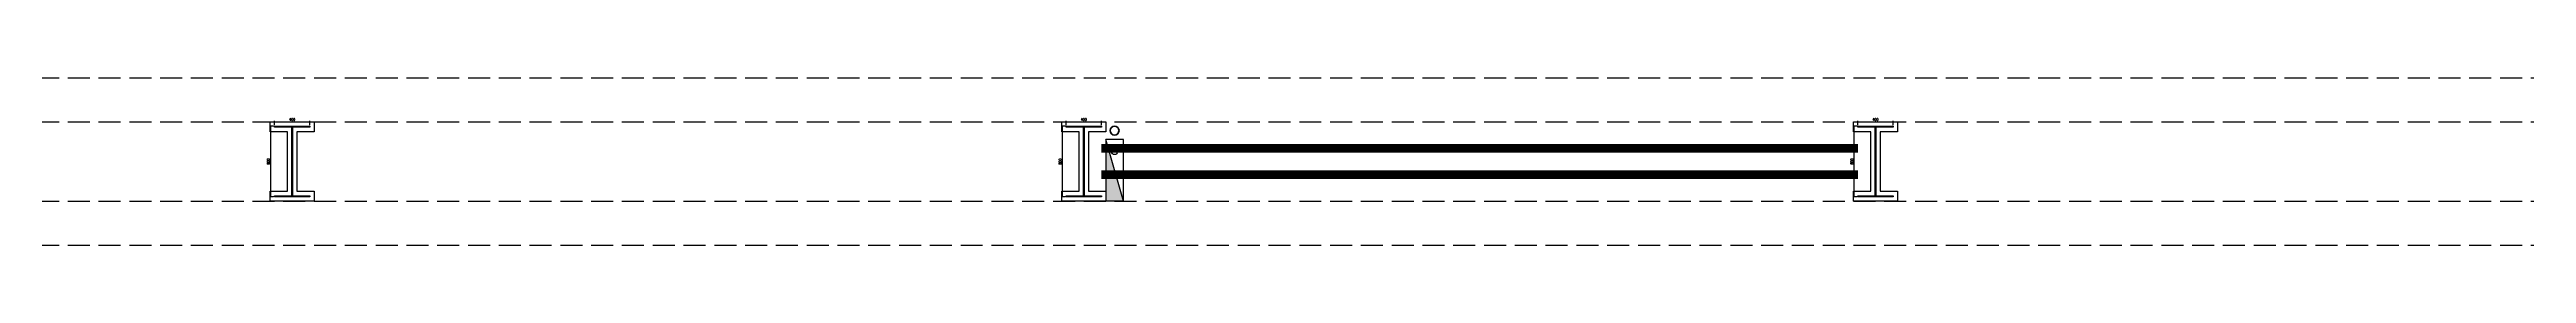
# Model space of a CAD drawing. Extents: x -474411 to 577939, y 0 to 1014176.
# Drawn here: x -203612 to -175454, y 583870 to 585770 of the extents above; entities that cross this region are included whole.
import ezdxf

# ---------------------------------------------------------------- set-up
doc = ezdxf.new("R2010")
doc.units = 0
doc.header["$LTSCALE"] = 1000
doc.header["$MEASUREMENT"] = 0
doc.linetypes.add('CENTER', pattern=[2, 1.25, -0.25, 0.25, -0.25])
doc.linetypes.add('DASH', pattern=[0.35, 0.25, -0.1])
doc.layers.get('Defpoints').update_dxf_attribs({"color": 210})
for name, color, linetype in [('A-AXIS-DP', 126, 'Continuous'), ('A-HATCH-2', 251, 'Continuous'), ('A-WINDOW', 140, 'Continuous'), ('AS-COLN', 6, 'Continuous'), ('SB_ZF消火栓', 10, 'Continuous')]:
    doc.layers.add(name, color=color, linetype=linetype)
doc.layers.add('LG-ZF消防', color=1, linetype='Continuous', lineweight=60)
doc.layers.add('柱间支撑', color=6, linetype='CENTER', lineweight=0)
doc.styles.add('_TCH_DIM_T3', font='SIMPLEX', dxfattribs={"width": 0.705882, "bigfont": 'GBCBIG'})
doc.dimstyles.new('_TCH_ARCH&&10', dxfattribs={"dimtxt": 29.75, "dimasz": 10, "dimexe": 10, "dimexo": 10, "dimgap": 12.625, "dimtad": 1, "dimdec": 0, "dimzin": 0, "dimdsep": 46, "dimtxsty": '_TCH_DIM_T3', "dimblk": 'ARCHTICK', "dimcen": 0.09, "dimclrt": 7, "dimazin": 2, "dimtfac": 1, "dimtdec": 0, "dimtix": 1, "dimtmove": 2, "dimatfit": 3, "dimfxl": 0, "dimtolj": 1, "dimtzin": 0, "dimarcsym": 0})

# ---------------------------------------------------------------- blocks, each defined once
blk = doc.blocks.new('4324324')
at = {"layer": 'A-HATCH-2', "linetype": 'DASH'}
for p, q in [((-294754, 585770), (-128854, 585770)), ((-294754, 585270), (-128854, 585270)), ((-307354, 584370), (-128854, 584370)), ((-307354, 583870), (-128854, 583870))]:
    blk.add_line(p, q, dxfattribs=at)
blk = doc.blocks.new('_ArchTick')
at = {"color": 0, "linetype": 'ByBlock', "const_width": 0.4}
blk.add_lwpolyline([(-0.5, -0.5), (0.5, 0.5)], dxfattribs=at)
blk = doc.blocks.new('*D1221')
at = {"layer": 'A-AXIS-DP', "color": 0, "lineweight": -2}
for p, q in [((-183054, 585230), (-183054, 585279)), ((-183054, 585269), (-182654, 585269)), ((-182654, 585230), (-182654, 585279))]:
    blk.add_line(p, q, dxfattribs=at)
at = {"layer": 'Defpoints', "color": 0}
for p in [(-183054, 585220), (-182654, 585269), (-182654, 585220)]:
    blk.add_point(p, dxfattribs=at)
at = {"layer": 'A-AXIS-DP', "color": 0, "lineweight": -2, "xscale": 10, "yscale": 10, "zscale": 10, "rotation": 180}
blk.add_blockref('_ArchTick', (-183054, 585269), dxfattribs=at)
at = {"layer": 'A-AXIS-DP', "color": 0, "lineweight": -2, "xscale": 10, "yscale": 10, "zscale": 10}
blk.add_blockref('_ArchTick', (-182654, 585269), dxfattribs=at)
at = {"layer": 'A-AXIS-DP', "color": 7, "insert": (-182854, 585296), "char_height": 29.8, "attachment_point": 5, "style": '_TCH_DIM_T3'}
blk.add_mtext('\\A1;400', dxfattribs=at)
blk = doc.blocks.new('*D1222')
at = {"layer": 'A-AXIS-DP', "color": 0, "lineweight": -2}
for p, q in [((-183064, 585220), (-183105, 585220)), ((-183095, 584420), (-183095, 585220)), ((-183064, 584420), (-183105, 584420))]:
    blk.add_line(p, q, dxfattribs=at)
at = {"layer": 'Defpoints', "color": 0}
for p in [(-183095, 585220), (-183054, 585220), (-183054, 584420)]:
    blk.add_point(p, dxfattribs=at)
at = {"layer": 'A-AXIS-DP', "color": 0, "lineweight": -2, "xscale": 10, "yscale": 10, "zscale": 10}
for p, rotation in [((-183095, 585220), 90), ((-183095, 584420), 270)]:
    blk.add_blockref('_ArchTick', p, dxfattribs=dict(at, rotation=rotation))
at = {"layer": 'A-AXIS-DP', "color": 7, "insert": (-183123, 584820), "char_height": 29.8, "attachment_point": 5, "rotation": 90, "style": '_TCH_DIM_T3'}
blk.add_mtext('\\A1;800', dxfattribs=at)
blk = doc.blocks.new('*D1223')
at = {"layer": 'A-AXIS-DP', "color": 0, "lineweight": -2}
for p, q in [((-192054, 585230), (-192054, 585279)), ((-192054, 585269), (-191654, 585269)), ((-191654, 585230), (-191654, 585279))]:
    blk.add_line(p, q, dxfattribs=at)
at = {"layer": 'Defpoints', "color": 0}
for p in [(-192054, 585220), (-191654, 585269), (-191654, 585220)]:
    blk.add_point(p, dxfattribs=at)
at = {"layer": 'A-AXIS-DP', "color": 0, "lineweight": -2, "xscale": 10, "yscale": 10, "zscale": 10, "rotation": 180}
blk.add_blockref('_ArchTick', (-192054, 585269), dxfattribs=at)
at = {"layer": 'A-AXIS-DP', "color": 0, "lineweight": -2, "xscale": 10, "yscale": 10, "zscale": 10}
blk.add_blockref('_ArchTick', (-191654, 585269), dxfattribs=at)
at = {"layer": 'A-AXIS-DP', "color": 7, "insert": (-191854, 585296), "char_height": 29.8, "attachment_point": 5, "style": '_TCH_DIM_T3'}
blk.add_mtext('\\A1;400', dxfattribs=at)
blk = doc.blocks.new('*D1224')
at = {"layer": 'A-AXIS-DP', "color": 0, "lineweight": -2}
for p, q in [((-192064, 585220), (-192105, 585220)), ((-192095, 584420), (-192095, 585220)), ((-192064, 584420), (-192105, 584420))]:
    blk.add_line(p, q, dxfattribs=at)
at = {"layer": 'Defpoints', "color": 0}
for p in [(-192095, 585220), (-192054, 585220), (-192054, 584420)]:
    blk.add_point(p, dxfattribs=at)
at = {"layer": 'A-AXIS-DP', "color": 0, "lineweight": -2, "xscale": 10, "yscale": 10, "zscale": 10}
for p, rotation in [((-192095, 585220), 90), ((-192095, 584420), 270)]:
    blk.add_blockref('_ArchTick', p, dxfattribs=dict(at, rotation=rotation))
at = {"layer": 'A-AXIS-DP', "color": 7, "insert": (-192123, 584820), "char_height": 29.8, "attachment_point": 5, "rotation": 90, "style": '_TCH_DIM_T3'}
blk.add_mtext('\\A1;800', dxfattribs=at)
blk = doc.blocks.new('*D1225')
at = {"layer": 'A-AXIS-DP', "color": 0, "lineweight": -2}
for p, q in [((-201054, 585230), (-201054, 585279)), ((-201054, 585269), (-200654, 585269)), ((-200654, 585230), (-200654, 585279))]:
    blk.add_line(p, q, dxfattribs=at)
at = {"layer": 'Defpoints', "color": 0}
for p in [(-201054, 585220), (-200654, 585269), (-200654, 585220)]:
    blk.add_point(p, dxfattribs=at)
at = {"layer": 'A-AXIS-DP', "color": 0, "lineweight": -2, "xscale": 10, "yscale": 10, "zscale": 10, "rotation": 180}
blk.add_blockref('_ArchTick', (-201054, 585269), dxfattribs=at)
at = {"layer": 'A-AXIS-DP', "color": 0, "lineweight": -2, "xscale": 10, "yscale": 10, "zscale": 10}
blk.add_blockref('_ArchTick', (-200654, 585269), dxfattribs=at)
at = {"layer": 'A-AXIS-DP', "color": 7, "insert": (-200854, 585296), "char_height": 29.8, "attachment_point": 5, "style": '_TCH_DIM_T3'}
blk.add_mtext('\\A1;400', dxfattribs=at)
blk = doc.blocks.new('*D1226')
at = {"layer": 'A-AXIS-DP', "color": 0, "lineweight": -2}
for p, q in [((-201064, 585220), (-201105, 585220)), ((-201095, 584420), (-201095, 585220)), ((-201064, 584420), (-201105, 584420))]:
    blk.add_line(p, q, dxfattribs=at)
at = {"layer": 'Defpoints', "color": 0}
for p in [(-201095, 585220), (-201054, 585220), (-201054, 584420)]:
    blk.add_point(p, dxfattribs=at)
at = {"layer": 'A-AXIS-DP', "color": 0, "lineweight": -2, "xscale": 10, "yscale": 10, "zscale": 10}
for p, rotation in [((-201095, 585220), 90), ((-201095, 584420), 270)]:
    blk.add_blockref('_ArchTick', p, dxfattribs=dict(at, rotation=rotation))
at = {"layer": 'A-AXIS-DP', "color": 7, "insert": (-201123, 584820), "char_height": 29.8, "attachment_point": 5, "rotation": 90, "style": '_TCH_DIM_T3'}
blk.add_mtext('\\A1;800', dxfattribs=at)
blk = doc.blocks.new('234243242332')
at = {"layer": 'SB_ZF消火栓'}
blk.add_hatch(color=8, dxfattribs=at).paths.add_polyline_path([(-191604, 585070), (-191604, 584370), (-191404, 584370)])
at = {"layer": 'LG-ZF消防', "color": 8}
blk.add_circle((-191504, 585170), 50, dxfattribs=at)
at = {"layer": 'SB_ZF消火栓', "color": 8}
for p, q in [((-191404, 585070), (-191604, 585070)), ((-191604, 585070), (-191604, 584370)), ((-191404, 584370), (-191604, 585070)), ((-191404, 584370), (-191404, 585070)), ((-191404, 584370), (-191604, 584370))]:
    blk.add_line(p, q, dxfattribs=at)
blk.add_circle((-191504, 584930), 32.5, dxfattribs=at)
blk = doc.blocks.new('42343')
at = {"layer": 'A-HATCH-2', "color": 8}
for points in [[(-201104.2, 585270), (-200604.2, 585270), (-200604.2, 585158), (-200800.2, 585158), (-200800.2, 584482), (-200604.2, 584482), (-200604.2, 584370), (-201104.2, 584370), (-201104.2, 584482), (-200908.2, 584482), (-200908.2, 585158), (-201104.2, 585158)], [(-192104.2, 585270), (-191604.2, 585270), (-191604.2, 585158), (-191800.2, 585158), (-191800.2, 584482), (-191604.2, 584482), (-191604.2, 584370), (-192104.2, 584370), (-192104.2, 584482), (-191908.2, 584482), (-191908.2, 585158), (-192104.2, 585158)], [(-183104.2, 585270), (-182604.2, 585270), (-182604.2, 585158), (-182800.2, 585158), (-182800.2, 584482), (-182604.2, 584482), (-182604.2, 584370), (-183104.2, 584370), (-183104.2, 584482), (-182908.2, 584482), (-182908.2, 585158), (-183104.2, 585158)]]:
    blk.add_lwpolyline(points, close=True, dxfattribs=at)
at = {"layer": 'AS-COLN', "color": 8}
for points in [[(-201054.2, 585220), (-200654.2, 585220), (-200654.2, 585208), (-200850.2, 585208), (-200850.2, 584432), (-200654.2, 584432), (-200654.2, 584420), (-201054.2, 584420), (-201054.2, 584432), (-200858.2, 584432), (-200858.2, 585208), (-201054.2, 585208)], [(-192054.2, 585220), (-191654.2, 585220), (-191654.2, 585208), (-191850.2, 585208), (-191850.2, 584432), (-191654.2, 584432), (-191654.2, 584420), (-192054.2, 584420), (-192054.2, 584432), (-191858.2, 584432), (-191858.2, 585208), (-192054.2, 585208)], [(-183054.2, 585220), (-182654.2, 585220), (-182654.2, 585208), (-182850.2, 585208), (-182850.2, 584432), (-182654.2, 584432), (-182654.2, 584420), (-183054.2, 584420), (-183054.2, 584432), (-182858.2, 584432), (-182858.2, 585208), (-183054.2, 585208)]]:
    blk.add_lwpolyline(points, close=True, dxfattribs=at)
at = {"layer": 'A-AXIS-DP', "color": 8}
for p1, p2, distance, picture, middle in [((-201054.2, 584420), (-201054.2, 585220), 41.3, '*D1226', (-201122.9, 584820)), ((-201054.2, 585220), (-200654.2, 585220), 48.8, '*D1225', (-200854.2, 585296.2)), ((-192054.2, 584420), (-192054.2, 585220), 41.3, '*D1224', (-192122.9, 584820)), ((-192054.2, 585220), (-191654.2, 585220), 48.8, '*D1223', (-191854.2, 585296.2)), ((-183054.2, 584420), (-183054.2, 585220), 41.3, '*D1222', (-183122.9, 584820)), ((-183054.2, 585220), (-182654.2, 585220), 48.8, '*D1221', (-182854.2, 585296.2))]:
    dim = blk.add_aligned_dim(p1=p1, p2=p2, distance=distance, dimstyle='_TCH_ARCH&&10', dxfattribs=at)
    dim.commit()
    dim.dimension.update_dxf_attribs({"geometry": picture, "text_midpoint": middle})

msp = doc.modelspace()

# ---------------------------------------------------------------- linework, layer by layer
at = {"layer": '柱间支撑', "color": 8, "const_width": 100}
for points in [[(-183054.2, 584970), (-191654.2, 584970)], [(-183054.2, 584670), (-191654.2, 584670)]]:
    msp.add_lwpolyline(points, dxfattribs=at)

# ---------------------------------------------------------------- block references
at = {"layer": 'A-WINDOW', "color": 8}
for name in ['42343', '4324324']:
    msp.add_blockref(name, (0, 0), dxfattribs=at)
at = {"layer": 'SB_ZF消火栓', "color": 8, "linetype": 'Continuous'}
msp.add_blockref('234243242332', (0, 0), dxfattribs=at)

doc.saveas('drawing.dxf')
